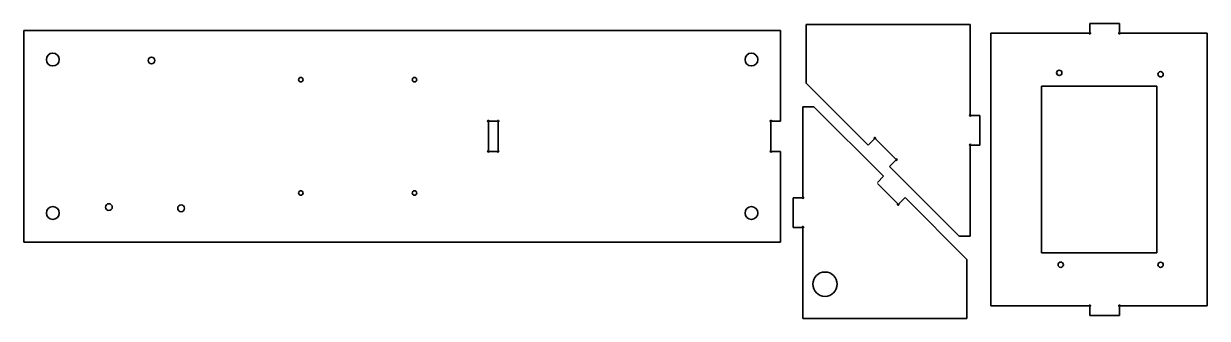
# Model space of a CAD drawing. Extents: x 17 to 798, y 637 to 832.
import ezdxf

# ---------------------------------------------------------------- set-up
doc = ezdxf.new("R2010")
doc.units = 0

msp = doc.modelspace()

# ---------------------------------------------------------------- linework, layer by layer
at = {"color": 7, "lineweight": 35}
for p, q in [((533.461792, 831.887939), (533.461792, 792.956787)), ((641.842651, 831.887939), (533.461792, 831.887939)), ((641.842651, 772.187927), (641.842651, 831.887939)), ((16.574524, 827.847412), (16.574524, 687.847412)), ((16.574524, 827.847412), (516.574524, 827.847412)), ((516.574524, 767.847412), (516.574524, 827.847412)), ((655.543152, 826.016846), (720.316406, 826.016846)), ((655.543152, 645.716797), (655.543152, 826.016846)), ((740.916382, 826.016846), (798.476074, 826.016846)), ((798.476074, 826.016846), (798.476074, 645.716797)), ((533.461792, 792.956787), (574.374756, 752.043823)), ((688.995789, 680.694946), (688.995789, 791.038696)), ((688.995789, 791.038696), (765.023499, 791.038696)), ((765.023499, 791.038696), (765.023499, 680.694946)), ((531.313904, 777.415894), (531.313904, 717.715881)), ((584.639648, 731.402161), (538.625916, 777.415894)), ((641.842651, 691.887939), (641.842651, 751.587952)), ((516.574524, 687.847412), (516.574524, 747.847412)), ((588.516907, 737.901672), (634.53064, 691.887939)), ((639.694763, 676.347046), (598.781799, 717.26001)), ((531.313904, 697.115906), (531.313904, 637.415894)), ((516.574524, 687.847412), (16.574524, 687.847412)), ((765.023499, 680.694946), (688.995789, 680.694946)), ((639.694763, 637.415894), (639.694763, 676.347046)), ((720.316406, 645.716797), (655.543152, 645.716797)), ((798.476074, 645.716797), (740.916382, 645.716797)), ((531.313904, 637.415894), (639.694763, 637.415894))]:
    msp.add_line(p, q, dxfattribs=at)
at = {"color": 7, "lineweight": 35, "ltscale": 0.489999}
for p, q in [((740.416382, 832.366821), (720.816406, 832.366821)), ((648.192627, 752.087952), (648.192627, 771.687927)), ((524.963928, 717.215881), (524.963928, 697.615906)), ((740.416382, 639.366821), (720.816406, 639.366821))]:
    msp.add_line(p, q, dxfattribs=at)
at = {"color": 7, "lineweight": 35, "ltscale": 0.146249}
for p, q in [((720.816406, 832.366821), (720.816406, 826.516846)), ((740.416382, 826.516846), (740.416382, 832.366821)), ((648.192627, 771.687927), (642.342651, 771.687927)), ((642.342651, 752.087952), (648.192627, 752.087952)), ((530.813904, 717.215881), (524.963928, 717.215881)), ((524.963928, 697.615906), (530.813904, 697.615906)), ((720.816406, 639.366821), (720.816406, 645.216797)), ((740.416382, 645.216797), (740.416382, 639.366821))]:
    msp.add_line(p, q, dxfattribs=at)
at = {"color": 7, "lineweight": 35, "ltscale": 0.1828}
for p, q in [((538.625916, 777.415894), (531.313904, 777.415894)), ((634.53064, 691.887939), (641.842651, 691.887939))]:
    msp.add_line(p, q, dxfattribs=at)
at = {"color": 7, "lineweight": 35, "ltscale": 0.475}
for p, q in [((323.574127, 748.347412), (323.574127, 767.347412)), ((329.924133, 767.347412), (329.924133, 748.347412)), ((510.224518, 748.347412), (510.224518, 767.347412)), ((579.218445, 756.18042), (592.653442, 742.745361)), ((593.93811, 713.123413), (580.503113, 726.558472))]:
    msp.add_line(p, q, dxfattribs=at)
at = {"color": 7, "lineweight": 35, "ltscale": 0.13375}
for p, q in [((324.074127, 767.847412), (329.424133, 767.847412)), ((329.424133, 747.847412), (324.074127, 747.847412))]:
    msp.add_line(p, q, dxfattribs=at)
at = {"color": 7, "lineweight": 35, "ltscale": 0.14625}
for p, q in [((510.724518, 767.847412), (516.574524, 767.847412)), ((516.574524, 747.847412), (510.724518, 747.847412)), ((592.653442, 742.038269), (588.516907, 737.901672)), ((580.503113, 727.265564), (584.639648, 731.402161))]:
    msp.add_line(p, q, dxfattribs=at)
at = {"color": 7, "lineweight": 35, "ltscale": 0.146251}
for p, q in [((574.374756, 752.043823), (578.511353, 756.18042)), ((598.781799, 717.26001), (594.645203, 713.123413))]:
    msp.add_line(p, q, dxfattribs=at)
at = {"color": 7, "lineweight": 35}
for centre, radius in [((35.824524, 808.597412), 4.25), ((101.017525, 807.970398), 2.25), ((497.324524, 808.597412), 4.25), ((700.673767, 799.804016), 1.75), ((767.609863, 798.872681), 1.75), ((199.708527, 795.347412), 1.5), ((274.708527, 795.347412), 1.5), ((199.708527, 720.347412), 1.5), ((274.708527, 720.347412), 1.5), ((72.881523, 711.015381), 2.25), ((120.574524, 710.207397), 2.25), ((35.824524, 707.097412), 4.25), ((497.324524, 707.097412), 4.25), ((701.610596, 672.867188), 1.75), ((767.609863, 672.860962), 1.75), ((545.917542, 660.020569), 8.055329)]:
    msp.add_circle(centre, radius, dxfattribs=at)
for centre, start, end in [((720.816406, 826.016846), 179.999995, 90.000003), ((740.416382, 826.016846), 90.000003, 360), ((323.574127, 767.847412), 0, 269.999997), ((329.924133, 767.847412), 269.999997, 180.000005), ((510.224518, 767.847412), 0, 269.999997), ((641.842651, 771.687927), 90.000003, 360), ((578.864868, 756.533936), 314.999999, 225), ((641.842651, 752.087952), 0, 269.999997), ((323.574127, 747.847412), 90.000003, 360), ((329.924133, 747.847412), 180.000005, 90.000003), ((510.224518, 747.847412), 90.000003, 360), ((593.007019, 742.391785), 225, 135), ((531.313904, 717.215881), 180.000005, 90.000003), ((594.291687, 712.769897), 135, 45.000001), ((531.313904, 697.615906), 269.999997, 180.000005), ((720.816406, 645.716797), 269.999997, 180.000005), ((740.416382, 645.716797), 0, 269.999997)]:
    msp.add_arc(centre, 0.5, start, end, dxfattribs=at)

doc.saveas('drawing.dxf')
